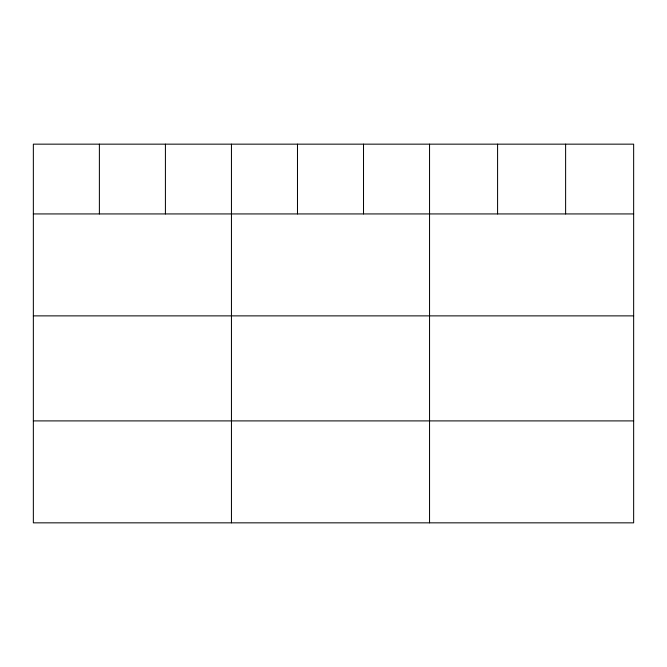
<?xml version="1.0" encoding="UTF-8"?>
<svg xmlns="http://www.w3.org/2000/svg" width="667" height="667" viewBox="0 0 667 667"><rect width="100%" height="100%" fill="white"/><g stroke="black" fill="none" stroke-linecap="round" stroke-linejoin="round"><path stroke-width="1" d="M633.65 213.932L633.65 522.845L33.35 522.845L33.35 144.155L633.65 144.155L633.65 213.932L33.35 213.932M33.35 315.875L633.65 315.875M33.35 420.902L633.65 420.902M565.616 144.155L565.616 213.932M497.582 144.155L497.582 213.932M429.548 144.155L429.548 522.845M363.515 144.155L363.515 213.932M297.482 144.155L297.482 213.932M231.449 144.155L231.449 522.845M165.416 144.155L165.416 213.932M99.383 144.155L99.383 213.932"/></g></svg>
